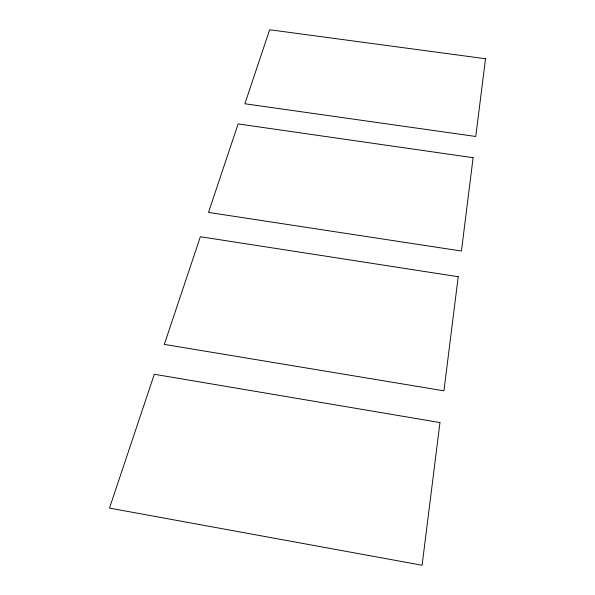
<?xml version="1.0" encoding="UTF-8"?>
<svg xmlns="http://www.w3.org/2000/svg" width="595" height="595" viewBox="0 0 595 595"><rect width="100%" height="100%" fill="white"/><g stroke="black" fill="none" stroke-linecap="round" stroke-linejoin="round"><path stroke-width="0.89" d="M439.958 422.562L422.093 565.25L109.495 508.1L154.306 374.262L439.958 422.562M458.217 276.72L443.93 390.818L164.309 344.393L200.359 236.721L458.217 276.72M473.114 157.705L461.43 251.03L208.495 212.415L238.126 123.931L473.114 157.705M485.505 58.741L475.769 136.486L244.88 103.761L269.654 29.75L485.505 58.741"/></g></svg>
